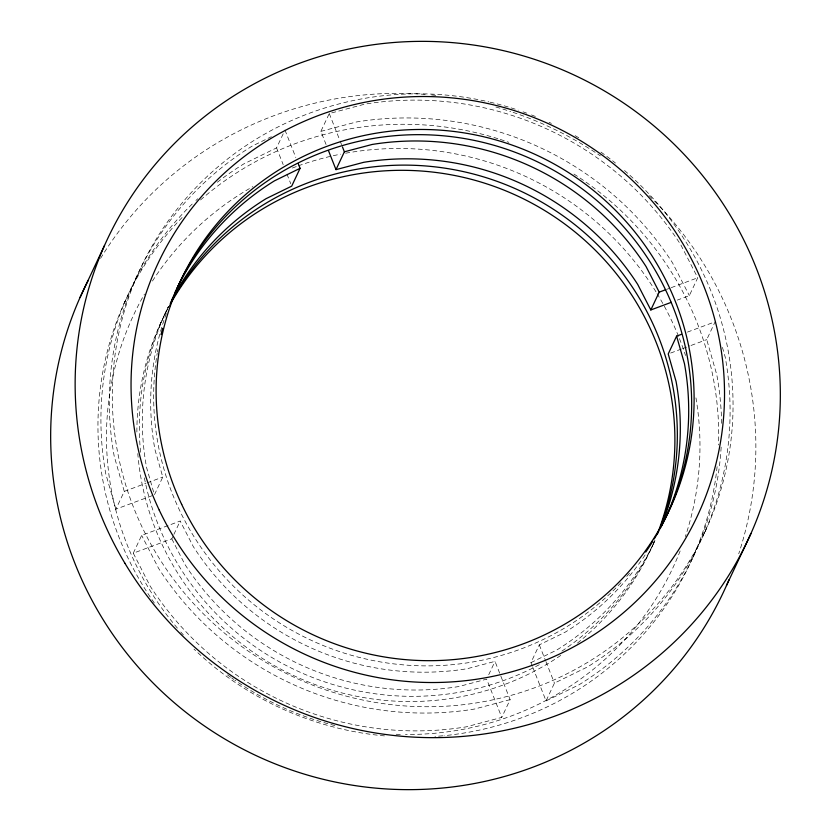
<?xml version="1.0" encoding="UTF-8"?>
<svg xmlns="http://www.w3.org/2000/svg" width="831" height="831" viewBox="0 0 831 831"><rect width="100%" height="100%" fill="white"/><g stroke="black" fill="none" stroke-linecap="round" stroke-linejoin="round"><path stroke-width="0.62" stroke-dasharray="4.16 3.12" d="M123.829 303.917L126.8 297.602M135.183 279.777L138.154 273.461M159.313 326.022L161.765 320.818M164.735 314.513L168.402 306.712M217.358 182.228A311.49 305.351 25.2 0 1 243.68 163.967L276.567 147.876L283.392 133.386M152 495.733L115.883 509.185L124.266 491.391L114.2 456.157A311.49 305.351 25.2 0 1 252.073 146.142L271.353 136.71M326.074 144.521L320.87 131.371L329.263 113.546L364.799 104.145A311.49 305.351 25.2 0 1 680.932 245.052L697.728 277.783L689.346 295.607L677.307 300.095M166.325 313.526A269.961 264.632 25.2 0 0 154.93 449.54L162.783 477.046L154.41 494.84L146.547 467.375A269.961 264.632 25.2 0 1 168.558 306.296M133.282 553.186L141.654 535.393L180.182 521.037L193.291 546.58A269.961 264.632 25.2 0 0 467.271 668.695L495.006 661.362L510.13 699.629L501.768 717.402L466.201 726.855A311.49 305.351 25.2 0 1 150.068 585.948L133.282 553.186L171.799 538.841L173.378 535.507M173.897 534.385L180.182 521.037M488.732 674.699L495.006 661.362M532.359 666.223L530.936 662.639L539.298 644.866L564.966 632.308A269.961 264.632 25.2 0 0 645.677 554.08M721.64 423.322A311.49 305.351 25.2 0 0 716.8 374.843L706.734 339.609L715.127 321.784M532.827 667.428L546.06 700.897L554.433 683.124L587.32 667.033A311.49 305.351 25.2 0 0 725.193 357.018L722.066 346.08M653.446 543.754L654.911 540.628A269.961 264.632 25.2 0 1 561.091 651.649M692.846 557.539L695.817 551.223M704.2 533.398L707.171 527.083M530.936 662.639L556.583 650.133A269.961 264.632 25.2 0 0 654.059 542.529M546.06 700.897L578.927 684.858A311.49 305.351 25.2 0 0 721.277 445M124.266 491.391L145.934 483.32M147.139 482.873L162.783 477.046M666.431 289.437L670.046 288.097M671.251 287.651L697.728 277.783M687.434 332.099L713.922 322.231M670.627 353.061L681.462 349.02M682.667 348.573L689.886 345.883M691.091 345.436L706.734 339.609M320.87 131.371L356.406 121.98A311.49 305.351 25.2 0 1 672.539 262.887L689.346 295.607M510.13 699.629L474.594 709.02A311.49 305.351 25.2 0 1 158.461 568.113L141.654 535.393M171.799 538.841L184.908 564.405A269.961 264.632 25.2 0 0 458.878 686.531L486.634 679.145L501.768 717.402M329.263 113.546L339.661 139.847M340.128 141.041L341.551 144.636M539.298 644.866L545.448 660.406M545.925 661.601L554.433 683.124M284.96 130.052L295.836 157.547M276.567 147.876L283.184 164.611M286.965 174.178L290.757 183.744M115.883 509.185L105.807 473.982A311.49 305.351 25.2 0 1 194.09 202.234M195.939 200.479A311.49 305.351 25.2 0 1 197.799 198.754M539.267 664.707A269.961 264.632 25.2 0 1 144.033 476.184M140.584 452.241A269.961 264.632 25.2 0 1 168.506 306.805M717.111 466.627A311.49 305.351 25.2 0 1 444.024 735.674M442.736 735.799A311.49 305.351 25.2 0 1 434.966 736.432M384.483 735.892A311.49 305.351 25.2 0 1 193.987 649.104M154.306 602.963A311.49 305.351 25.2 0 1 182.955 216.621M200.531 199.959A311.49 305.351 25.2 0 1 499.067 139.057M500.283 139.442A311.49 305.351 25.2 0 1 508.769 142.298M573.93 174.053A311.49 305.351 25.2 0 1 718.576 444.938M624.486 170.521A311.49 305.351 25.2 0 1 572.466 670.929A311.49 305.351 25.2 0 1 115.509 439.703A311.49 305.351 25.2 0 1 488.857 101.891M490.093 102.171A311.49 305.351 25.2 0 1 518.264 110.18M523.094 111.842A311.49 305.351 25.2 0 1 526.698 113.141M531.476 114.938A311.49 305.351 25.2 0 1 537.408 117.285M549.052 122.313A311.49 305.351 25.2 0 1 551.358 123.372M575.145 135.671A311.49 305.351 25.2 0 1 579.56 138.247M600.927 152.115A311.49 305.351 25.2 0 1 615.449 163.032M654.007 542.279A269.961 264.632 25.2 0 1 577.181 643.298M560.759 655.42A269.961 264.632 25.2 0 1 291.878 674.751A269.961 264.632 25.2 0 1 137.79 453.622M136.886 431.985A269.961 264.632 25.2 0 1 168.506 307.408M629.483 573.224A269.961 264.632 25.2 0 1 625.296 578.023M620.996 582.708A269.961 264.632 25.2 0 1 305.154 637.387A269.961 264.632 25.2 0 1 157.194 353.32M157.412 352.074A269.961 264.632 25.2 0 1 157.848 349.571M680.132 550.995A297.799 291.93 25.2 0 1 405.455 734.469M400.293 734.386A297.799 291.93 25.2 0 1 393.852 734.157M334.914 725.546A297.799 291.93 25.2 0 1 234.872 680.184M233.812 679.446A297.799 291.93 25.2 0 1 231.704 677.951M230.654 677.192A297.799 291.93 25.2 0 1 227.517 674.907M183.371 634.915A297.799 291.93 25.2 0 1 180.784 632.017M177.377 628.101A297.799 291.93 25.2 0 1 144.469 294.122M152.447 281.044A297.799 291.93 25.2 0 1 252.863 186.622M292.377 168.039A297.799 291.93 25.2 0 1 297.166 166.252M298.371 165.816A297.799 291.93 25.2 0 1 340.606 154.161M345.675 153.205A297.799 291.93 25.2 0 1 656.397 292.491M657.061 293.592A297.799 291.93 25.2 0 1 678.969 337.407M679.436 338.591A297.799 291.93 25.2 0 1 685.533 355.502M695.952 397.862A297.799 291.93 25.2 0 1 685.346 536.597M100.561 258.379A353.861 346.88 25.2 0 1 426.459 94.495M431.58 94.942A353.861 346.88 25.2 0 1 437.968 95.607M495.889 107.012A353.861 346.88 25.2 0 1 510.65 111.551M513.08 112.362A353.861 346.88 25.2 0 1 600.335 155.823M649.042 195.607A353.861 346.88 25.2 0 1 653.592 200.136M654.496 201.05A353.861 346.88 25.2 0 1 738.728 553.799"/><path stroke-width="1.25" d="M80.067 297.436L104.529 245.446M298.194 163.53L300.084 168.309L291.702 186.134L266.034 198.692A269.961 264.632 25.2 0 0 171.477 300.49M671.292 302.328L650.818 309.953L637.709 284.42A269.961 264.632 25.2 0 0 363.729 162.305L335.994 169.638L344.387 151.803L342.497 147.025M650.818 309.953L659.212 292.128L665.226 289.894M681.42 334.342L676.6 336.129L668.217 353.954L676.07 381.46A269.961 264.632 25.2 0 1 661.414 525.971M726.471 585.554L750.933 533.564M300.084 168.309L274.417 180.867A269.961 264.632 25.2 0 0 175.268 291.982M344.387 151.803L372.122 144.469A269.961 264.632 25.2 0 1 646.092 266.595L659.212 292.128M328.432 150.504L335.994 169.638M676.6 336.129L684.453 363.625A269.961 264.632 25.2 0 1 667.303 514.129M170.334 303.346A269.961 264.632 25.2 0 1 518.897 190.289A269.961 264.632 25.2 0 1 659.876 528.661M170.397 303.98A269.961 264.632 25.2 0 1 518.856 196.615A269.961 264.632 25.2 0 1 657.435 533.866M658.796 531.082A269.961 264.632 25.2 0 1 654.215 538.966M652.854 541.189A269.961 264.632 25.2 0 1 645.749 552.064M161.017 334.613A269.961 264.632 25.2 0 1 162.627 328.328M169.742 305.985A269.961 264.632 25.2 0 1 176.089 290.372M176.619 289.188A269.961 264.632 25.2 0 1 530.801 158.742A269.961 264.632 25.2 0 1 669.235 510.182M668.716 511.356A269.961 264.632 25.2 0 1 660.053 528.796M728.974 579.778A353.861 346.88 25.2 0 1 256.457 755.774A353.861 346.88 25.2 0 1 88.231 280.369M181.688 504.407A269.961 264.632 25.2 0 0 645.967 550.039A269.961 264.632 25.2 0 0 447.68 130.779A269.961 264.632 25.2 0 0 181.688 504.407M159.251 510.13A297.799 291.93 25.2 0 0 671.417 560.468A297.799 291.93 25.2 0 0 452.677 97.965A297.799 291.93 25.2 0 0 159.251 510.13M124.899 563.221A353.861 346.88 25.2 0 0 735.56 563.937A353.861 346.88 25.2 0 0 422.74 41.353A353.861 346.88 25.2 0 0 124.899 563.221"/></g></svg>
